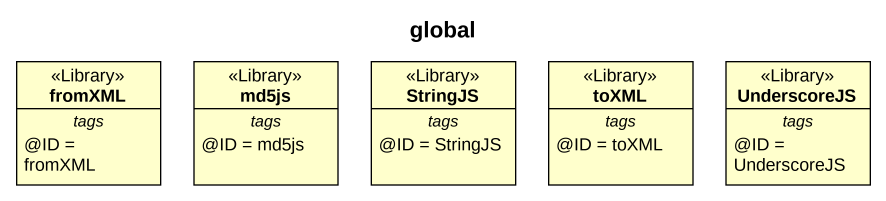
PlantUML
@startuml
title global
hide circle
hide empty members
class fromXML <<Library>> {
  -- tags --
  ~@ID = fromXML
}
class md5js <<Library>> {
  -- tags --
  ~@ID = md5js
}
class StringJS <<Library>> {
  -- tags --
  ~@ID = StringJS
}
class toXML <<Library>> {
  -- tags --
  ~@ID = toXML
}
class UnderscoreJS <<Library>> {
  -- tags --
  ~@ID = UnderscoreJS
}
@enduml
